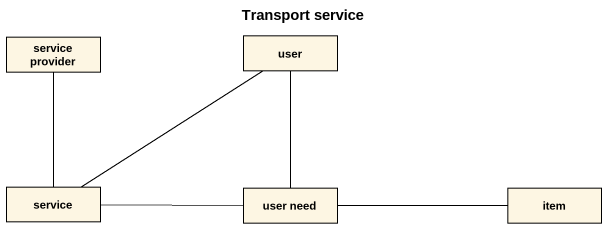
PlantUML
@startuml
title Transport service
hide circle
hide empty members
class "service provider" as service_provider
class user
class service
class "user need" as user_need
class item
service_provider -- service
user -- user_need
service -up- user
service -right- user_need
user_need -right- item
@enduml
